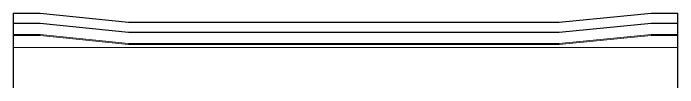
# Model space of a CAD drawing. Header units: millimetres. Extents: x -12405 to 67518, y -15959 to -2240.
# Drawn here: x 47142 to 67518, y -15959 to -13684 of the extents above; entities that cross this region are included whole.
import ezdxf

# ---------------------------------------------------------------- set-up
doc = ezdxf.new("R2010")
doc.units = ezdxf.units.MM
doc.layers.add('细实线', color=4, linetype='Continuous', lineweight=15)
doc.layers.add('钢板粗线', color=1, linetype='Continuous', lineweight=25)

msp = doc.modelspace()

# ---------------------------------------------------------------- linework, layer by layer
at = {"layer": '细实线'}
msp.add_line((47142.3, -14734.4), (67518.3, -14734.4), dxfattribs=at)
msp.add_lwpolyline([(47142.3, -14334.4), (47968.3, -14334.4), (50680.3, -14609.4), (63880.3, -14609.4), (66705.1, -14334.4), (67518.3, -14334.4), (67518.3, -13984.4), (66705.1, -13984.4), (63880.3, -14259.4), (50680.3, -14259.4), (47968.3, -13984.4), (47142.3, -13984.4)], close=True, dxfattribs=at)
for points in [[(47142.3, -14334.4), (47968.3, -14334.4), (50680.3, -14609.4), (63880.3, -14609.4), (66705.1, -14334.4), (67518.3, -14334.4)], [(47142.3, -14359.4), (47968.3, -14359.4), (50680.3, -14634.4), (63880.3, -14634.4), (66705.1, -14359.4), (67518.3, -14359.4)]]:
    msp.add_lwpolyline(points, dxfattribs=at)
at = {"layer": '钢板粗线'}
for p, q in [((47142.3, -13684.4), (47142.3, -15959.4)), ((67518.3, -15959.4), (67518.3, -13684.4))]:
    msp.add_line(p, q, dxfattribs=at)
for points in [[(47142.3, -13684.4), (47968.3, -13684.4), (50680.3, -13959.4), (63880.3, -13959.4), (66705.1, -13684.4), (67518.3, -13684.4)], [(47142.3, -13984.4), (47968.3, -13984.4), (50680.3, -14259.4), (63880.3, -14259.4), (66705.1, -13984.4), (67518.3, -13984.4)]]:
    msp.add_lwpolyline(points, dxfattribs=at)

doc.saveas('drawing.dxf')
